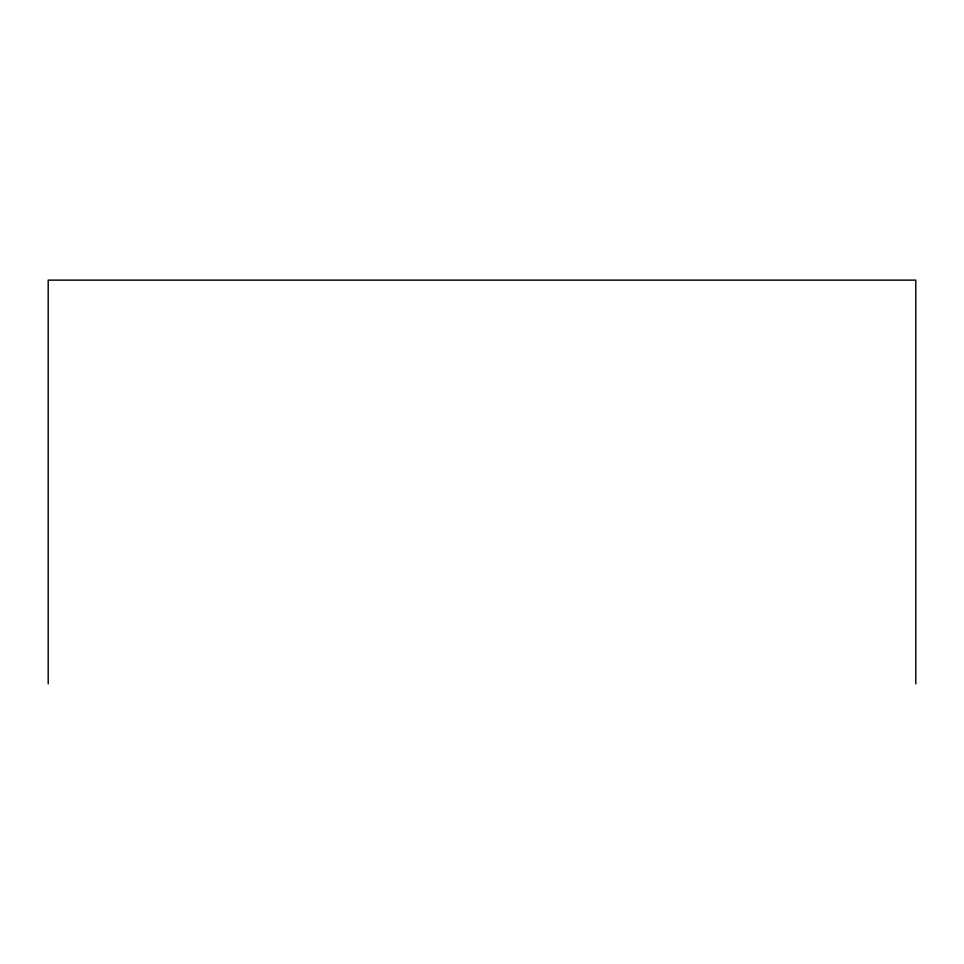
<?xml version="1.0" encoding="UTF-8"?>
<svg xmlns="http://www.w3.org/2000/svg" width="964" height="964" viewBox="0 0 964 964"><rect width="100%" height="100%" fill="white"/><g stroke="black" fill="none" stroke-linecap="round" stroke-linejoin="round"><path stroke-width="1.45" d="M915.8 683.874L915.8 280.126L48.2 280.126L48.2 683.874"/></g></svg>
